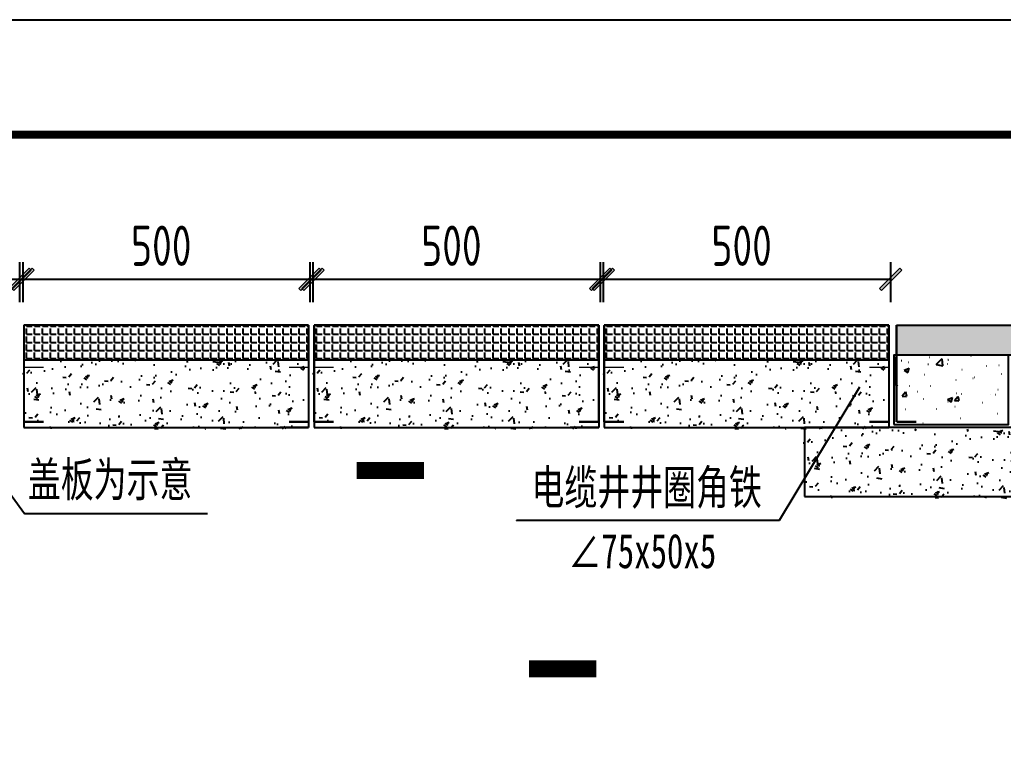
# Model space of a CAD drawing. Extents: x 2969 to 3809, y -1283 to -33.
# Drawn here: x 3636.8 to 3722.4, y -410.9 to -347.2 of the extents above; entities that cross this region are included whole.
import ezdxf

# ---------------------------------------------------------------- set-up
doc = ezdxf.new("R2010")
doc.units = 0
doc.header["$LTSCALE"] = 10
for name, color, linetype in [('0-TK', 7, 'Continuous'), ('图层 1', 7, 'Continuous'), ('填充', 8, 'Continuous'), ('尺寸标注', 1, 'Continuous'), ('文字', 3, 'Continuous'), ('标注引线', 3, 'Continuous'), ('爬梯', 4, 'Continuous'), ('轮廓', 7, 'Continuous')]:
    doc.layers.add(name, color=color, linetype=linetype)
doc.styles.add('GJ', font='tssdeng.shx', dxfattribs={"width": 0.75, "bigfont": 'hztxt.shx'})
doc.styles.add('HZTXT', font='仿宋_GB2312_0.ttf', dxfattribs={"width": 0.6, "height": 1.25})

# ---------------------------------------------------------------- blocks, each defined once
blk = doc.blocks.new('K-建筑标记')
at = {"lineweight": 5}
blk.add_hatch(color=256, dxfattribs=at).paths.add_polyline_path([(0.972, 0.795), (0.795, 0.972), (-0.972, -0.795), (-0.795, -0.972)])
blk.add_lwpolyline([(-0.795, -0.972), (-0.972, -0.795), (0.795, 0.972), (0.972, 0.795)], close=True, dxfattribs=at)
blk.add_lwpolyline([(0.088, -0.088), (-0.088, 0.088)], dxfattribs=at)

msp = doc.modelspace()

# ---------------------------------------------------------------- hatches: boundary and pattern name
at = {"layer": '填充'}
h = msp.add_hatch(dxfattribs=at)
h.set_pattern_fill('ANGLE', color=256, scale=0.1, style=0)
h.set_pattern_definition([(0, (-231001.36674, -64817.5165), (0, 0.6985), [0.508, -0.1905]), (90, (-231001.36674, -64817.5165), (-0.6985, 4e-17), [0.508, -0.1905])])
h.paths.add_polyline_path([(3661.926, -376.824), (3661.926, -373.817), (3659.431, -373.817), (3637.152, -373.817), (3637.152, -376.824)])
h = msp.add_hatch(dxfattribs=at)
h.set_pattern_fill('ANGLE', color=256, scale=0.1, style=0)
h.set_pattern_definition([(0, (-230976.1206, -64817.5165), (0, 0.6985), [0.508, -0.1905]), (90, (-230976.1206, -64817.5165), (-0.6985, 4e-17), [0.508, -0.1905])])
h.paths.add_polyline_path([(3687.172, -376.824), (3687.172, -373.817), (3684.677, -373.817), (3662.398, -373.817), (3662.398, -376.824)])
h = msp.add_hatch(dxfattribs=at)
h.set_pattern_fill('ANGLE', color=256, scale=0.1, style=0)
h.set_pattern_definition([(0, (-230950.8638, -64817.5165), (0, 0.6985), [0.508, -0.1905]), (90, (-230950.8638, -64817.5165), (-0.6985, 4e-17), [0.508, -0.1905])])
h.paths.add_polyline_path([(3712.429, -376.824), (3712.429, -373.817), (3709.934, -373.817), (3687.655, -373.817), (3687.655, -376.824)])
h = msp.add_hatch(dxfattribs=at)
h.set_pattern_fill('ANGLE', color=256, scale=0.1, style=0)
h.set_pattern_definition([(0, (-231871.1238, -64813.6887), (0, 0.6985), [0.508, -0.1905]), (90, (-231871.1238, -64813.6887), (-0.6985, 4e-17), [0.508, -0.1905])])
h.paths.add_polyline_path([(3713.085, -373.817), (3713.085, -376.432), (3785.625, -376.432), (3785.625, -373.817)])
h = msp.add_hatch(dxfattribs=at)
h.set_pattern_fill('AR-CONC', color=256, scale=0.02, style=0)
h.set_pattern_definition([(50, (-231001.3667, -64817.5165), (3.64369338, -0.31878171), [0.381, -4.191]), (355, (-231001.3667, -64817.5165), (-0.70485652, 3.82113286), [0.3048, -3.3528]), (100.451, (-231001.063, -64817.543), (2.938850033, 3.502333756), [0.3238, -3.5618]), (46.1842, (-231001.3667, -64816.5005), (5.42158082, -0.84084656), [0.5715, -6.2865]), (96.6356, (-231000.915, -64816.5705), (4.74808469, 4.94851112), [0.4857, -5.3427]), (351.184, (-231001.367, -64816.5005), (4.74809212, 4.94850236), [0.4572, -5.0292]), (21, (-231000.8587, -64816.7545), (3.032297597, -2.04531037), [0.381, -4.191]), (326, (-231000.8587, -64816.7545), (1.236040567, 3.68375932), [0.3048, -3.3528]), (71.4514, (-231000.606, -64816.925), (4.268329815, 1.638457154), [0.3238, -3.5618]), (37.5, (-231001.3667, -64817.5165), (0.061772065, 1.6911007775), [0, -3.31216, 0, -3.4036, 0, -3.3655]), (7.5, (-231001.3667, -64817.5165), (1.33639325, 2.003611496), [0, -1.94056, 0, -3.23596, 0, -1.2827]), (327.5, (-231002.4996, -64817.5165), (2.711811903, -0.11457488), [0, -1.27, 0, -3.9624, 0, -5.2578]), (317.5, (-231003.0076, -64817.5165), (2.962583628, 0.50852982), [0, -1.651, 0, -2.63144, 0, -3.7338])])
h.paths.add_polyline_path([(3661.545, -376.824), (3637.021, -376.824), (3637.021, -382.83), (3661.545, -382.83)])
h = msp.add_hatch(dxfattribs=at)
h.set_pattern_fill('AR-CONC', color=256, scale=0.02, style=0)
h.set_pattern_definition([(50, (-230976.1206, -64817.5165), (3.64369338, -0.31878171), [0.381, -4.191]), (355, (-230976.1206, -64817.5165), (-0.70485652, 3.82113286), [0.3048, -3.3528]), (100.451, (-230975.817, -64817.543), (2.938850033, 3.502333756), [0.3238, -3.5618]), (46.1842, (-230976.1206, -64816.5005), (5.42158082, -0.84084656), [0.5715, -6.2865]), (96.6356, (-230975.669, -64816.5705), (4.74808469, 4.94851112), [0.4857, -5.3427]), (351.184, (-230976.1206, -64816.5005), (4.74809212, 4.94850236), [0.4572, -5.0292]), (21, (-230975.6126, -64816.7545), (3.032297597, -2.04531037), [0.381, -4.191]), (326, (-230975.6126, -64816.7545), (1.236040567, 3.68375932), [0.3048, -3.3528]), (71.4514, (-230975.36, -64816.925), (4.268329815, 1.638457154), [0.3238, -3.5618]), (37.5, (-230976.1206, -64817.5165), (0.061772065, 1.6911007775), [0, -3.31216, 0, -3.4036, 0, -3.3655]), (7.5, (-230976.1206, -64817.5165), (1.33639325, 2.003611496), [0, -1.94056, 0, -3.23596, 0, -1.2827]), (327.5, (-230977.2534, -64817.5165), (2.711811903, -0.11457488), [0, -1.27, 0, -3.9624, 0, -5.2578]), (317.5, (-230977.7614, -64817.5165), (2.962583628, 0.50852982), [0, -1.651, 0, -2.63144, 0, -3.7338])])
h.paths.add_polyline_path([(3686.791, -376.824), (3662.267, -376.824), (3662.267, -382.83), (3686.791, -382.83)])
h = msp.add_hatch(dxfattribs=at)
h.set_pattern_fill('AR-CONC', color=256, scale=0.02, style=0)
h.set_pattern_definition([(50, (-230950.8638, -64817.5165), (3.64369338, -0.31878171), [0.381, -4.191]), (355, (-230950.8638, -64817.5165), (-0.70485652, 3.82113286), [0.3048, -3.3528]), (100.451, (-230950.56, -64817.543), (2.938850033, 3.502333756), [0.3238, -3.5618]), (46.1842, (-230950.864, -64816.5005), (5.42158082, -0.84084656), [0.5715, -6.2865]), (96.6356, (-230950.412, -64816.5705), (4.74808469, 4.94851112), [0.4857, -5.3427]), (351.184, (-230950.864, -64816.5005), (4.74809212, 4.94850236), [0.4572, -5.0292]), (21, (-230950.3558, -64816.7545), (3.032297597, -2.04531037), [0.381, -4.191]), (326, (-230950.3558, -64816.7545), (1.236040567, 3.68375932), [0.3048, -3.3528]), (71.4514, (-230950.103, -64816.925), (4.268329815, 1.638457154), [0.3238, -3.5618]), (37.5, (-230950.8638, -64817.5165), (0.061772065, 1.6911007775), [0, -3.31216, 0, -3.4036, 0, -3.3655]), (7.5, (-230950.8638, -64817.5165), (1.33639325, 2.003611496), [0, -1.94056, 0, -3.23596, 0, -1.2827]), (327.5, (-230951.9966, -64817.5165), (2.711811903, -0.11457488), [0, -1.27, 0, -3.9624, 0, -5.2578]), (317.5, (-230952.5046, -64817.5165), (2.962583628, 0.50852982), [0, -1.651, 0, -2.63144, 0, -3.7338])])
h.paths.add_polyline_path([(3712.048, -376.824), (3687.524, -376.824), (3687.524, -382.83), (3712.048, -382.83)])
h = msp.add_hatch(dxfattribs=at)
h.set_pattern_fill('AR-CONC', color=256, scale=0.02, style=0)
h.set_pattern_definition([(50, (-230933.44, -64823.5352), (3.64369338, -0.31878171), [0.381, -4.191]), (355, (-230933.44, -64823.5352), (-0.70485652, 3.82113286), [0.3048, -3.3528]), (100.451, (-230933.1364, -64823.5618), (2.938850033, 3.502333756), [0.3238, -3.5618]), (46.1842, (-230933.44, -64822.5192), (5.42158082, -0.84084656), [0.5715, -6.2865]), (96.6356, (-230932.9883, -64822.5893), (4.74808469, 4.94851112), [0.4857, -5.3427]), (351.184, (-230933.44, -64822.519), (4.74809212, 4.94850236), [0.4572, -5.0292]), (21, (-230932.932, -64822.7732), (3.032297597, -2.04531037), [0.381, -4.191]), (326, (-230932.932, -64822.7732), (1.236040567, 3.68375932), [0.3048, -3.3528]), (71.4514, (-230932.6794, -64822.9437), (4.268329815, 1.638457154), [0.3238, -3.5618]), (37.5, (-230933.4401, -64823.5352), (0.061772065, 1.6911007775), [0, -3.31216, 0, -3.4036, 0, -3.3655]), (7.5, (-230933.44, -64823.5352), (1.33639325, 2.003611496), [0, -1.94056, 0, -3.23596, 0, -1.2827]), (327.5, (-230934.5729, -64823.5352), (2.711811903, -0.11457488), [0, -1.27, 0, -3.9624, 0, -5.2578]), (317.5, (-230935.081, -64823.5352), (2.962583628, 0.50852982), [0, -1.651, 0, -2.63144, 0, -3.7338])])
h.paths.add_polyline_path([(3729.472, -382.843), (3704.947, -382.843), (3704.947, -388.849), (3729.472, -388.849)])

# ---------------------------------------------------------------- linework, layer by layer
at = {"linetype": 'Continuous', "const_width": 0.7}
msp.add_lwpolyline([(3414.454, -357.239), (3799.454, -357.239), (3799.454, -634.239), (3414.454, -634.239)], close=True, dxfattribs=at)
at = {"layer": '0-TK'}
msp.add_lwpolyline([(3389.454, -347.239), (3809.454, -347.239), (3809.454, -644.239), (3389.454, -644.239)], close=True, dxfattribs=at)
at = {"layer": '图层 1', "color": 1}
for points, const_width in [([(3637.152, -373.817), (3637.152, -382.222)], 0.2), ([(3661.926, -373.817), (3661.926, -382.222)], 0.2), ([(3662.398, -373.817), (3662.398, -382.222)], 0.2), ([(3687.172, -373.817), (3687.172, -382.222)], 0.2), ([(3687.655, -373.817), (3687.655, -382.222)], 0.2), ([(3712.429, -373.817), (3712.429, -382.222)], 0.2), ([(3713.085, -373.817), (3713.085, -382.222)], 0.2), ([(3637.152, -377.471), (3638.87, -377.471)], 0.1), ([(3660.207, -377.471), (3661.926, -377.471)], 0.1), ([(3662.398, -377.471), (3664.116, -377.471)], 0.1), ([(3685.453, -377.471), (3687.172, -377.471)], 0.1), ([(3687.655, -377.471), (3689.373, -377.471)], 0.1), ([(3710.71, -377.471), (3712.429, -377.471)], 0.1), ([(3637.152, -382.222), (3638.87, -382.222)], 0.2), ([(3660.207, -382.222), (3661.926, -382.222)], 0.2), ([(3662.398, -382.222), (3664.116, -382.222)], 0.2), ([(3685.453, -382.222), (3687.172, -382.222)], 0.2), ([(3687.655, -382.222), (3689.373, -382.222)], 0.2), ([(3710.71, -382.222), (3712.429, -382.222)], 0.2), ([(3713.085, -382.222), (3714.804, -382.222)], 0.2)]:
    msp.add_lwpolyline(points, dxfattribs=dict(at, const_width=const_width))
at = {"layer": '填充'}
for points in [[(3715.917, -376.583), (3715.943, -376.583)], [(3719.551, -376.47), (3719.58, -376.47)], [(3713.502, -376.884), (3713.535, -376.884)], [(3714.104, -377.036), (3714.129, -377.036)], [(3715.823, -377.215), (3715.86, -377.215)], [(3716.544, -377.239), (3717.048, -376.706)], [(3716.544, -377.239), (3717.11, -377.337)], [(3717.11, -377.337), (3717.048, -376.735)], [(3717.491, -377.185), (3717.527, -377.185)], [(3717.585, -376.824), (3717.56, -376.824)], [(3717.586, -376.824), (3717.622, -376.824)], [(3720.889, -377.337), (3720.925, -377.337)], [(3721.995, -377.276), (3722.02, -377.276)], [(3713.742, -377.718), (3714.191, -377.541)], [(3713.742, -377.718), (3714.068, -377.929)], [(3714.068, -377.929), (3714.191, -377.541)], [(3715.525, -378.107), (3715.562, -378.107)], [(3718.774, -377.664), (3718.808, -377.664)], [(3719.845, -378.346), (3719.881, -378.346)], [(3722.234, -378.045), (3722.26, -378.045)], [(3714.217, -379.09), (3714.253, -379.09)], [(3716.041, -379.09), (3716.066, -379.09)], [(3718.241, -378.557), (3718.271, -378.557)], [(3719.728, -378.433), (3719.754, -378.433)], [(3713.564, -379.957), (3713.865, -379.601)], [(3713.564, -379.982), (3713.952, -380.019)], [(3713.977, -380.019), (3713.89, -379.601)], [(3714.909, -379.565), (3714.935, -379.565)], [(3718.119, -380.371), (3718.419, -380.019)], [(3718.296, -379.717), (3718.332, -379.717)], [(3718.535, -380.4), (3718.445, -380.019)], [(3718.713, -379.779), (3718.746, -379.779)], [(3721.251, -379.833), (3721.277, -379.833)], [(3721.665, -379.833), (3721.694, -379.833)], [(3721.904, -379.391), (3721.933, -379.391)], [(3715.439, -380.222), (3715.475, -380.222)], [(3717.527, -380.284), (3717.97, -380.106)], [(3717.527, -380.284), (3717.854, -380.498)], [(3717.553, -380.461), (3717.589, -380.461)], [(3717.854, -380.498), (3717.97, -380.106)], [(3718.119, -380.371), (3718.51, -380.4)], [(3718.155, -380.875), (3718.18, -380.875)], [(3720.559, -380.548), (3720.595, -380.548)], [(3713.865, -381.114), (3713.89, -381.114)], [(3716.57, -381.089), (3716.606, -381.089)], [(3721.842, -381.506), (3721.872, -381.506)], [(3715.384, -382.337), (3715.413, -382.337)], [(3718.622, -381.894), (3718.659, -381.894)]]:
    msp.add_lwpolyline(points, dxfattribs=at)
at = {"layer": '尺寸标注'}
for points in [[(3636.803, -371.817), (3636.803, -368.317)], [(3637.068, -371.817), (3637.068, -368.317)], [(3662.049, -371.817), (3662.049, -368.317)], [(3662.314, -371.817), (3662.314, -368.317)], [(3687.335, -371.817), (3687.335, -368.317)], [(3687.571, -371.817), (3687.571, -368.317)], [(3712.581, -371.817), (3712.581, -368.317)], [(3611.793, -369.817), (3636.803, -369.817)], [(3636.803, -369.817), (3636.829, -369.817)], [(3637.068, -369.817), (3662.049, -369.817)], [(3662.049, -369.817), (3662.085, -369.817)], [(3662.314, -369.817), (3687.335, -369.817)], [(3687.335, -369.817), (3687.36, -369.817)], [(3687.571, -369.817), (3712.581, -369.817)], [(3712.581, -369.817), (3712.606, -369.817)]]:
    msp.add_lwpolyline(points, dxfattribs=at)
at = {"layer": '标注引线'}
for points in [[(3709.858, -379.215), (3702.862, -390.789), (3680.02, -390.789), (3680.02, -390.789)], [(3630.255, -380.688), (3637.188, -390.203), (3653.122, -390.203)]]:
    msp.add_lwpolyline(points, dxfattribs=at)
at = {"layer": '爬梯', "const_width": 1.47}
for points in [[(3666.112, -386.454), (3671.962, -386.454)], [(3681.106, -403.701), (3686.956, -403.701)]]:
    msp.add_lwpolyline(points, dxfattribs=at)
at = {"layer": '轮廓'}
for points in [[(3659.431, -373.817), (3637.152, -373.817)], [(3637.152, -373.817), (3637.152, -382.7)], [(3661.926, -373.817), (3659.431, -373.817)], [(3661.926, -373.817), (3661.926, -382.7)], [(3684.677, -373.817), (3662.398, -373.817)], [(3662.398, -373.817), (3662.398, -382.7)], [(3687.172, -373.817), (3684.677, -373.817)], [(3687.172, -373.817), (3687.172, -382.7)], [(3709.934, -373.817), (3687.655, -373.817)], [(3687.655, -373.817), (3687.655, -382.7)], [(3712.429, -373.817), (3709.934, -373.817)], [(3712.429, -373.817), (3712.429, -382.7)], [(3712.846, -382.46), (3722.825, -382.46), (3722.825, -376.432), (3712.846, -376.432), (3712.846, -382.46)], [(3712.998, -379.061), (3712.998, -376.583)], [(3637.152, -376.824), (3661.926, -376.824)], [(3662.398, -376.824), (3687.172, -376.824)], [(3687.655, -376.824), (3712.429, -376.824)], [(3712.998, -379.061), (3713.147, -379.061)], [(3713.147, -379.061), (3713.209, -378.999)], [(3637.152, -382.7), (3639.646, -382.7)], [(3637.152, -382.7), (3661.926, -382.7)], [(3661.926, -382.7), (3659.431, -382.7)], [(3661.926, -382.7), (3659.696, -382.7)], [(3662.398, -382.7), (3664.893, -382.7)], [(3662.398, -382.7), (3687.172, -382.7)], [(3687.172, -382.7), (3684.677, -382.7)], [(3687.172, -382.7), (3684.942, -382.7)], [(3687.655, -382.7), (3690.149, -382.7)], [(3687.655, -382.7), (3712.429, -382.7)], [(3705.078, -388.719), (3730.087, -388.719), (3730.087, -382.7), (3705.078, -382.7), (3705.078, -388.719)], [(3712.429, -382.7), (3709.934, -382.7)], [(3712.429, -382.7), (3710.199, -382.7)]]:
    msp.add_lwpolyline(points, dxfattribs=at)
msp.add_lwpolyline([(3713.085, -373.817), (3785.625, -373.817), (3785.625, -376.432), (3713.085, -376.432)], close=True, dxfattribs=at)

# ---------------------------------------------------------------- block references
at = {"layer": '尺寸标注'}
for p in [(3636.803, -369.817), (3637.068, -369.817), (3662.049, -369.817), (3662.314, -369.817), (3687.335, -369.817), (3687.571, -369.817), (3712.581, -369.817)]:
    msp.add_blockref('K-建筑标记', p, dxfattribs=at)

# ---------------------------------------------------------------- texts
at = {"layer": '尺寸标注', "style": 'GJ', "width": 0.75}
for p in [(3646.475, -368.652), (3671.724, -368.652), (3696.981, -368.652)]:
    msp.add_text('500', height=3.5, dxfattribs=at).set_placement(p)
at = {"layer": '文字', "style": 'HZTXT', "width": 0.7}
for s, p in [('盖板为示意', (3637.485, -388.726)), ('电缆井井圈角铁', (3681.314, -389.409)), ('∠75x50x5', (3684.538, -394.946))]:
    msp.add_text(s, height=3, dxfattribs=at).set_placement(p)

doc.saveas('drawing.dxf')
